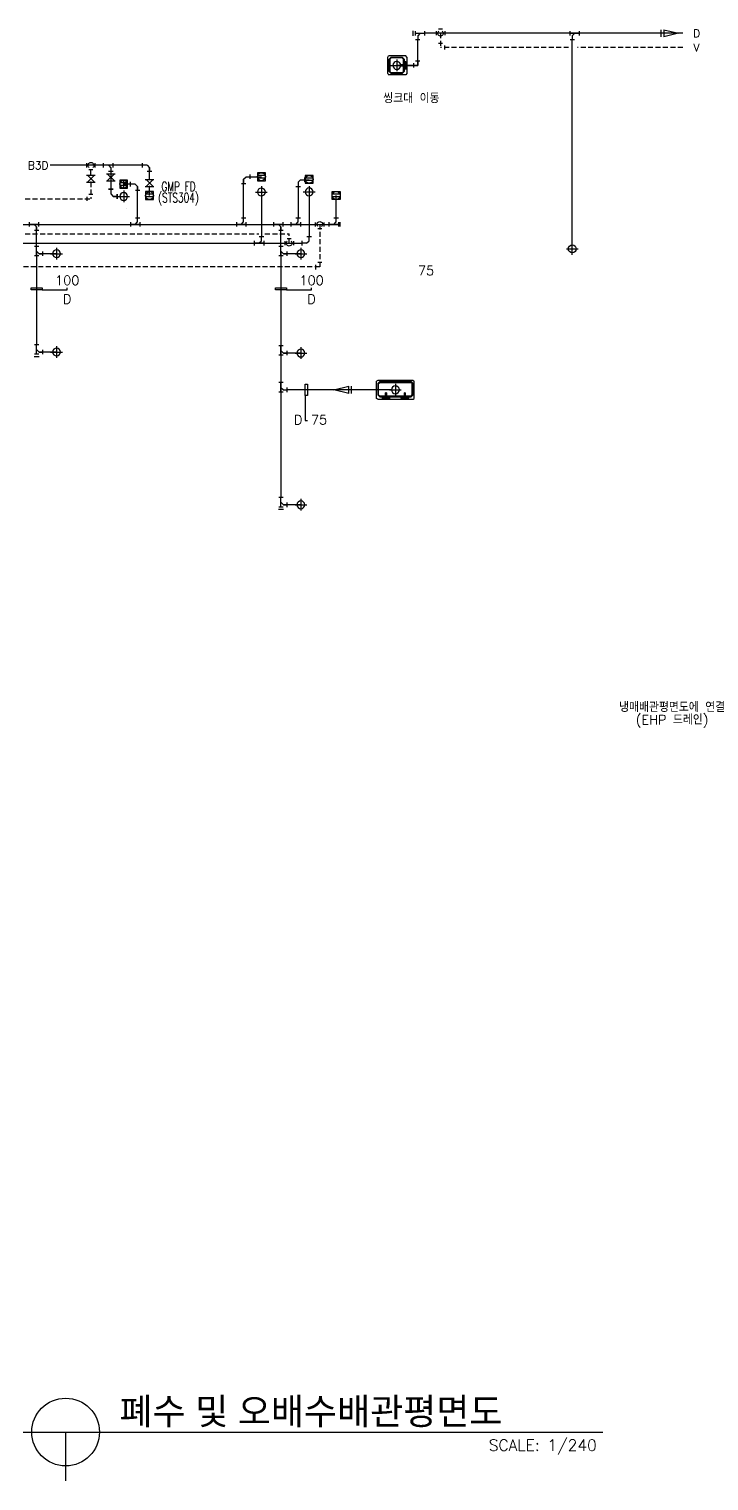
# Model space of a CAD drawing. Header units: millimetres. Extents: x 98929 to 11941380, y 952 to 54154.
# Drawn here: x 135178 to 156847, y 2406 to 48702 of the extents above; entities that cross this region are included whole.
import ezdxf
from ezdxf.enums import TextEntityAlignment as Align

# ---------------------------------------------------------------- set-up
doc = ezdxf.new("R2010")
doc.units = ezdxf.units.MM
for name, pattern in [('HIDDEN', [0.375, 0.25, -0.125]), ('HIDDEN2', [4.7625, 3.175, -1.5875]), ('PHANTOM', [63.5, 31.75, -6.35, 6.35, -6.35, 6.35, -6.35])]:
    doc.linetypes.add(name, pattern=pattern)
doc.layers.add('-급수', color=3, linetype='Continuous', lineweight=30)
for name, color, linetype in [('1', 1, 'Continuous'), ('5TXT', 7, 'Continuous'), ('D', 2, 'HIDDEN'), ('ex', 1, 'Continuous'), ('FORM', 7, 'Continuous'), ('METAL-DIMS', 7, 'Continuous'), ('pipe', 3, 'Continuous'), ('RD옥탑지붕', 3, 'Continuous'), ('SD', 4, 'Continuous'), ('VENT', 7, 'HIDDEN'), ('Y', 2, 'Continuous'), ('빌트인', 8, 'Continuous'), ('실험실폐수', 4, 'Continuous'), ('오배수', 6, 'Continuous')]:
    doc.layers.add(name, color=color, linetype=linetype)
doc.styles.add('GHD', font='')
doc.styles.add('GHS', font='ROMANS.shx', dxfattribs={"bigfont": 'whgtxt.shx'})
doc.styles.add('SIM', font='simplex_.ttf')
doc.styles.add('굴림', font='simple.shx', dxfattribs={"bigfont": 'whgtxt.shx'})
doc.styles.get('GHD').set_extended_font_data('Dotum')

# ---------------------------------------------------------------- blocks, each defined once
blk = doc.blocks.new('P1')
at = {"layer": '1', "color": 1, "linetype": 'Continuous'}
for p, q in [((112.5, 0), (-112.5, 0)), ((0, -112.5), (0, 112.5))]:
    blk.add_line(p, q, dxfattribs=at)
at = {"layer": 'pipe', "color": 2}
blk.add_circle((0, 0), 75, dxfattribs=at)
blk = doc.blocks.new('SINK3')
at = {"layer": '빌트인', "linetype": 'Continuous'}
for p, q in [((-562, 0), (-600, -25)), ((-562, 0), (562, 0)), ((562, 0), (600, -25)), ((-600, -25), (-600, -575)), ((-498, -76), (-562, -140)), ((-562, -140), (-498, -76)), ((-562, -498), (-562, -140)), ((-562, -140), (-536, -140)), ((-562, -498), (-562, -140)), ((-536, -140), (-562, -140)), ((-536, -140), (-498, -102)), ((-498, -102), (-536, -140)), ((-536, -140), (-536, -498)), ((-536, -140), (-536, -498)), ((498, -76), (-498, -76)), ((-498, -102), (-498, -76)), ((-498, -76), (498, -76)), ((-498, -102), (-498, -76)), ((-498, -102), (498, -102)), ((498, -102), (-498, -102)), ((-414, -32), (-415, -38)), ((-415, -38), (-414, -32)), ((-414, -32), (-415, -38)), ((-415, -38), (-414, -32)), ((-415, -38), (-415, -38)), ((-415, -38), (-414, -45)), ((-415, -38), (-415, -38)), ((-414, -45), (-415, -38)), ((-415, -38), (-414, -45)), ((-414, -45), (-415, -38)), ((-411, -25), (-414, -32)), ((-414, -32), (-411, -25)), ((-411, -25), (-414, -32)), ((-414, -32), (-411, -25)), ((-414, -32), (-414, -32)), ((-414, -32), (-414, -32)), ((-414, -45), (-414, -45)), ((-414, -45), (-411, -51)), ((-414, -45), (-414, -45)), ((-411, -51), (-414, -45)), ((-414, -45), (-411, -51)), ((-411, -51), (-414, -45)), ((-407, -20), (-411, -25)), ((-411, -25), (-407, -20)), ((-407, -20), (-411, -25)), ((-411, -25), (-407, -20)), ((-411, -25), (-411, -25)), ((-411, -25), (-411, -25)), ((-411, -51), (-411, -51)), ((-411, -51), (-407, -56)), ((-411, -51), (-411, -51)), ((-407, -56), (-411, -51)), ((-411, -51), (-407, -56)), ((-407, -56), (-411, -51)), ((-402, -16), (-407, -20)), ((-407, -20), (-402, -16)), ((-402, -16), (-407, -20)), ((-407, -20), (-402, -16)), ((-407, -20), (-407, -20)), ((-407, -20), (-407, -20)), ((-407, -56), (-407, -56)), ((-407, -56), (-402, -60)), ((-407, -56), (-407, -56)), ((-402, -60), (-407, -56)), ((-407, -56), (-402, -60)), ((-402, -60), (-407, -56)), ((-396, -14), (-402, -16)), ((-402, -16), (-396, -14)), ((-396, -14), (-402, -16)), ((-402, -16), (-396, -14)), ((-402, -16), (-402, -16)), ((-402, -16), (-402, -16)), ((-402, -60), (-402, -60)), ((-402, -60), (-396, -63)), ((-402, -60), (-402, -60)), ((-396, -63), (-402, -60)), ((-402, -60), (-396, -63)), ((-396, -63), (-402, -60)), ((-389, -13), (-396, -14)), ((-396, -14), (-389, -13)), ((-389, -13), (-396, -14)), ((-396, -14), (-389, -13)), ((-396, -14), (-396, -14)), ((-396, -14), (-396, -14)), ((-396, -63), (-396, -63)), ((-396, -63), (-389, -64)), ((-396, -63), (-396, -63)), ((-389, -64), (-396, -63)), ((-396, -63), (-389, -64)), ((-389, -64), (-396, -63)), ((-382, -14), (-389, -13)), ((-389, -13), (-389, -13)), ((-389, -13), (-382, -14)), ((-382, -14), (-389, -13)), ((-389, -13), (-382, -14)), ((-389, -13), (-389, -13)), ((-389, -64), (-382, -63)), ((-382, -63), (-389, -64)), ((-389, -64), (-382, -63)), ((-382, -63), (-389, -64)), ((-389, -64), (-389, -64)), ((-389, -64), (-389, -64)), ((-376, -16), (-382, -14)), ((-382, -14), (-382, -14)), ((-382, -14), (-376, -16)), ((-376, -16), (-382, -14)), ((-382, -14), (-376, -16)), ((-382, -14), (-382, -14)), ((-382, -63), (-376, -60)), ((-376, -60), (-382, -63)), ((-382, -63), (-376, -60)), ((-376, -60), (-382, -63)), ((-382, -63), (-382, -63)), ((-382, -63), (-382, -63)), ((-371, -20), (-376, -16)), ((-376, -16), (-376, -16)), ((-376, -16), (-371, -20)), ((-371, -20), (-376, -16)), ((-376, -16), (-371, -20)), ((-376, -16), (-376, -16)), ((-376, -60), (-371, -56)), ((-371, -56), (-376, -60)), ((-376, -60), (-371, -56)), ((-371, -56), (-376, -60)), ((-376, -60), (-376, -60)), ((-376, -60), (-376, -60)), ((-367, -25), (-371, -20)), ((-371, -20), (-371, -20)), ((-371, -20), (-367, -25)), ((-367, -25), (-371, -20)), ((-371, -20), (-367, -25)), ((-371, -20), (-371, -20)), ((-371, -56), (-367, -51)), ((-367, -51), (-371, -56)), ((-371, -56), (-367, -51)), ((-367, -51), (-371, -56)), ((-371, -56), (-371, -56)), ((-371, -56), (-371, -56)), ((-364, -32), (-367, -25)), ((-367, -25), (-367, -25)), ((-367, -25), (-364, -32)), ((-364, -32), (-367, -25)), ((-367, -25), (-364, -32)), ((-367, -25), (-367, -25)), ((-367, -51), (-364, -45)), ((-364, -45), (-367, -51)), ((-367, -51), (-364, -45)), ((-364, -45), (-367, -51)), ((-367, -51), (-367, -51)), ((-367, -51), (-367, -51)), ((-364, -38), (-364, -32)), ((-364, -32), (-364, -32)), ((-364, -32), (-364, -38)), ((-364, -38), (-364, -32)), ((-364, -32), (-364, -38)), ((-364, -32), (-364, -32)), ((-364, -45), (-364, -38)), ((-364, -38), (-364, -38)), ((-364, -38), (-364, -45)), ((-364, -45), (-364, -38)), ((-364, -38), (-364, -45)), ((-364, -38), (-364, -38)), ((-364, -45), (-364, -45)), ((-364, -45), (-364, -45)), ((-313, -25), (-325, -13)), ((-325, -13), (-275, -13)), ((-325, -76), (-325, -13)), ((-313, -25), (-325, -13)), ((-325, -76), (-313, -64)), ((-313, -64), (-325, -76)), ((-275, -76), (-325, -76)), ((-313, -89), (-313, -25)), ((-313, -25), (-287, -25)), ((-313, -25), (-313, -64)), ((-313, -89), (-313, -25)), ((-313, -25), (-287, -25)), ((-313, -102), (-313, -64)), ((-313, -64), (-287, -64)), ((-313, -102), (-313, -64)), ((-313, -64), (-287, -64)), ((-313, -89), (-313, -204)), ((-287, -89), (-313, -89)), ((-287, -89), (-313, -89)), ((-313, -89), (-313, -102)), ((-313, -102), (-313, -89)), ((-313, -89), (-313, -204)), ((-313, -102), (-313, -204)), ((-313, -102), (-287, -102)), ((-287, -102), (-313, -102)), ((-313, -204), (-313, -102)), ((-313, -204), (-287, -204)), ((-313, -204), (-287, -204)), ((-313, -204), (-313, -204)), ((-287, -204), (-313, -204)), ((-313, -204), (-287, -204)), ((-313, -204), (-313, -204)), ((-287, -25), (-275, -13)), ((-287, -25), (-275, -13)), ((-287, -25), (-287, -89)), ((-287, -25), (-287, -64)), ((-287, -89), (-287, -25)), ((-287, -64), (-287, -102)), ((-287, -64), (-287, -102)), ((-287, -64), (-275, -76)), ((-275, -76), (-287, -64)), ((-287, -204), (-287, -89)), ((-287, -102), (-287, -89)), ((-287, -89), (-287, -204)), ((-287, -102), (-287, -89)), ((-287, -204), (-287, -102)), ((-287, -204), (-287, -102)), ((-287, -204), (-287, -204)), ((-287, -204), (-287, -204)), ((-275, -13), (-275, -76)), ((-233, -25), (-236, -32)), ((-236, -32), (-233, -25)), ((-233, -25), (-236, -32)), ((-236, -32), (-233, -25)), ((-236, -32), (-236, -32)), ((-236, -32), (-236, -38)), ((-236, -32), (-236, -32)), ((-236, -38), (-236, -32)), ((-236, -32), (-236, -38)), ((-236, -38), (-236, -32)), ((-236, -38), (-236, -38)), ((-236, -38), (-236, -45)), ((-236, -38), (-236, -38)), ((-236, -45), (-236, -38)), ((-236, -38), (-236, -45)), ((-236, -45), (-236, -38)), ((-236, -45), (-236, -45)), ((-236, -45), (-233, -51)), ((-236, -45), (-236, -45)), ((-233, -51), (-236, -45)), ((-236, -45), (-233, -51)), ((-233, -51), (-236, -45)), ((-229, -20), (-233, -25)), ((-233, -25), (-229, -20)), ((-229, -20), (-233, -25)), ((-233, -25), (-229, -20)), ((-233, -25), (-233, -25)), ((-233, -25), (-233, -25)), ((-233, -51), (-233, -51)), ((-233, -51), (-229, -56)), ((-233, -51), (-233, -51)), ((-229, -56), (-233, -51)), ((-233, -51), (-229, -56)), ((-229, -56), (-233, -51)), ((-224, -16), (-229, -20)), ((-229, -20), (-224, -16)), ((-224, -16), (-229, -20)), ((-229, -20), (-224, -16)), ((-229, -20), (-229, -20)), ((-229, -20), (-229, -20)), ((-229, -56), (-229, -56)), ((-229, -56), (-224, -60)), ((-229, -56), (-229, -56)), ((-224, -60), (-229, -56)), ((-229, -56), (-224, -60)), ((-224, -60), (-229, -56)), ((-218, -14), (-224, -16)), ((-224, -16), (-218, -14)), ((-218, -14), (-224, -16)), ((-224, -16), (-218, -14)), ((-224, -16), (-224, -16)), ((-224, -16), (-224, -16)), ((-224, -60), (-224, -60)), ((-224, -60), (-218, -63)), ((-224, -60), (-224, -60)), ((-218, -63), (-224, -60)), ((-224, -60), (-218, -63)), ((-218, -63), (-224, -60)), ((-211, -13), (-218, -14)), ((-218, -14), (-211, -13)), ((-211, -13), (-218, -14)), ((-218, -14), (-211, -13)), ((-218, -14), (-218, -14)), ((-218, -14), (-218, -14)), ((-218, -63), (-218, -63)), ((-218, -63), (-211, -64)), ((-218, -63), (-218, -63)), ((-218, -63), (-211, -64)), ((-211, -64), (-218, -63)), ((-218, -63), (-211, -64)), ((-204, -14), (-211, -13)), ((-211, -13), (-211, -13)), ((-211, -13), (-204, -14)), ((-204, -14), (-211, -13)), ((-211, -13), (-204, -14)), ((-211, -13), (-211, -13)), ((-211, -64), (-204, -63)), ((-204, -63), (-211, -64)), ((-211, -64), (-204, -63)), ((-204, -63), (-211, -64)), ((-211, -64), (-211, -64)), ((-211, -64), (-211, -64)), ((-198, -16), (-204, -14)), ((-204, -14), (-204, -14)), ((-204, -14), (-198, -16)), ((-198, -16), (-204, -14)), ((-204, -14), (-198, -16)), ((-204, -14), (-204, -14)), ((-204, -63), (-198, -60)), ((-198, -60), (-204, -63)), ((-204, -63), (-198, -60)), ((-198, -60), (-204, -63)), ((-204, -63), (-204, -63)), ((-204, -63), (-204, -63)), ((-193, -20), (-198, -16)), ((-198, -16), (-198, -16)), ((-198, -16), (-193, -20)), ((-193, -20), (-198, -16)), ((-198, -16), (-193, -20)), ((-198, -16), (-198, -16)), ((-198, -60), (-193, -56)), ((-193, -56), (-198, -60)), ((-198, -60), (-193, -56)), ((-193, -56), (-198, -60)), ((-198, -60), (-198, -60)), ((-198, -60), (-198, -60)), ((-189, -25), (-193, -20)), ((-193, -20), (-193, -20)), ((-193, -20), (-189, -25)), ((-189, -25), (-193, -20)), ((-193, -20), (-189, -25)), ((-193, -20), (-193, -20)), ((-193, -56), (-189, -51)), ((-189, -51), (-193, -56)), ((-193, -56), (-189, -51)), ((-189, -51), (-193, -56)), ((-193, -56), (-193, -56)), ((-193, -56), (-193, -56)), ((-186, -32), (-189, -25)), ((-189, -25), (-189, -25)), ((-189, -25), (-186, -32)), ((-186, -32), (-189, -25)), ((-189, -25), (-186, -32)), ((-189, -25), (-189, -25)), ((-189, -51), (-186, -45)), ((-186, -45), (-189, -51)), ((-189, -51), (-186, -45)), ((-186, -45), (-189, -51)), ((-189, -51), (-189, -51)), ((-189, -51), (-189, -51)), ((-185, -38), (-186, -32)), ((-186, -32), (-186, -32)), ((-186, -32), (-185, -38)), ((-185, -38), (-186, -32)), ((-186, -32), (-185, -38)), ((-186, -32), (-186, -32)), ((-186, -45), (-185, -38)), ((-185, -38), (-186, -45)), ((-186, -45), (-185, -38)), ((-185, -38), (-186, -45)), ((-186, -45), (-186, -45)), ((-186, -45), (-186, -45)), ((-185, -38), (-185, -38)), ((-185, -38), (-185, -38)), ((185, -38), (186, -32)), ((186, -32), (185, -38)), ((185, -38), (186, -32)), ((186, -32), (185, -38)), ((186, -45), (185, -38)), ((185, -38), (185, -38)), ((185, -38), (186, -45)), ((186, -45), (185, -38)), ((185, -38), (186, -45)), ((185, -38), (185, -38)), ((186, -32), (189, -25)), ((189, -25), (186, -32)), ((186, -32), (189, -25)), ((189, -25), (186, -32)), ((186, -32), (186, -32)), ((186, -32), (186, -32)), ((189, -51), (186, -45)), ((186, -45), (186, -45)), ((186, -45), (189, -51)), ((189, -51), (186, -45)), ((186, -45), (189, -51)), ((186, -45), (186, -45)), ((189, -25), (193, -20)), ((193, -20), (189, -25)), ((189, -25), (193, -20)), ((193, -20), (189, -25)), ((189, -25), (189, -25)), ((189, -25), (189, -25)), ((193, -56), (189, -51)), ((189, -51), (189, -51)), ((189, -51), (193, -56)), ((193, -56), (189, -51)), ((189, -51), (193, -56)), ((189, -51), (189, -51)), ((193, -20), (198, -16)), ((198, -16), (193, -20)), ((193, -20), (198, -16)), ((198, -16), (193, -20)), ((193, -20), (193, -20)), ((193, -20), (193, -20)), ((198, -60), (193, -56)), ((193, -56), (193, -56)), ((193, -56), (198, -60)), ((198, -60), (193, -56)), ((193, -56), (198, -60)), ((193, -56), (193, -56)), ((198, -16), (204, -14)), ((204, -14), (198, -16)), ((198, -16), (204, -14)), ((204, -14), (198, -16)), ((198, -16), (198, -16)), ((198, -16), (198, -16)), ((204, -63), (198, -60)), ((198, -60), (198, -60)), ((198, -60), (204, -63)), ((204, -63), (198, -60)), ((198, -60), (204, -63)), ((198, -60), (198, -60)), ((204, -14), (211, -13)), ((211, -13), (204, -14)), ((204, -14), (211, -13)), ((211, -13), (204, -14)), ((204, -14), (204, -14)), ((204, -14), (204, -14)), ((211, -64), (204, -63)), ((204, -63), (204, -63)), ((204, -63), (211, -64)), ((211, -64), (204, -63)), ((204, -63), (211, -64)), ((204, -63), (204, -63)), ((211, -13), (211, -13)), ((211, -13), (218, -14)), ((211, -13), (211, -13)), ((218, -14), (211, -13)), ((211, -13), (218, -14)), ((218, -14), (211, -13)), ((218, -63), (211, -64)), ((218, -63), (211, -64)), ((211, -64), (218, -63)), ((218, -63), (211, -64)), ((211, -64), (211, -64)), ((211, -64), (211, -64)), ((218, -14), (218, -14)), ((218, -14), (224, -16)), ((218, -14), (218, -14)), ((224, -16), (218, -14)), ((218, -14), (224, -16)), ((224, -16), (218, -14)), ((224, -60), (218, -63)), ((218, -63), (224, -60)), ((224, -60), (218, -63)), ((218, -63), (224, -60)), ((218, -63), (218, -63)), ((218, -63), (218, -63)), ((224, -16), (224, -16)), ((224, -16), (229, -20)), ((224, -16), (224, -16)), ((229, -20), (224, -16)), ((224, -16), (229, -20)), ((229, -20), (224, -16)), ((229, -56), (224, -60)), ((224, -60), (229, -56)), ((229, -56), (224, -60)), ((224, -60), (229, -56)), ((224, -60), (224, -60)), ((224, -60), (224, -60)), ((229, -20), (229, -20)), ((229, -20), (233, -25)), ((229, -20), (229, -20)), ((233, -25), (229, -20)), ((229, -20), (233, -25)), ((233, -25), (229, -20)), ((233, -51), (229, -56)), ((229, -56), (233, -51)), ((233, -51), (229, -56)), ((229, -56), (233, -51)), ((229, -56), (229, -56)), ((229, -56), (229, -56)), ((233, -25), (233, -25)), ((233, -25), (236, -32)), ((233, -25), (233, -25)), ((236, -32), (233, -25)), ((233, -25), (236, -32)), ((236, -32), (233, -25)), ((236, -45), (233, -51)), ((233, -51), (236, -45)), ((236, -45), (233, -51)), ((233, -51), (236, -45)), ((233, -51), (233, -51)), ((233, -51), (233, -51)), ((236, -32), (236, -32)), ((236, -32), (236, -38)), ((236, -32), (236, -32)), ((236, -38), (236, -32)), ((236, -32), (236, -38)), ((236, -38), (236, -32)), ((236, -38), (236, -38)), ((236, -38), (236, -45)), ((236, -38), (236, -38)), ((236, -45), (236, -38)), ((236, -38), (236, -45)), ((236, -45), (236, -38)), ((236, -45), (236, -45)), ((236, -45), (236, -45)), ((287, -25), (275, -13)), ((325, -13), (275, -13)), ((275, -13), (275, -76)), ((287, -25), (275, -13)), ((287, -64), (275, -76)), ((275, -76), (287, -64)), ((275, -76), (325, -76)), ((287, -25), (287, -89)), ((313, -25), (287, -25)), ((287, -25), (287, -64)), ((287, -89), (287, -25)), ((313, -25), (287, -25)), ((287, -64), (287, -102)), ((313, -64), (287, -64)), ((287, -64), (287, -102)), ((313, -64), (287, -64)), ((287, -204), (287, -89)), ((287, -89), (313, -89)), ((287, -89), (313, -89)), ((287, -102), (287, -89)), ((287, -89), (287, -204)), ((287, -102), (287, -89)), ((287, -204), (287, -102)), ((313, -102), (287, -102)), ((287, -102), (313, -102)), ((287, -204), (287, -102)), ((313, -204), (287, -204)), ((313, -204), (287, -204)), ((287, -204), (313, -204)), ((287, -204), (287, -204)), ((313, -204), (287, -204)), ((287, -204), (287, -204)), ((313, -25), (325, -13)), ((313, -25), (325, -13)), ((313, -89), (313, -25)), ((313, -25), (313, -64)), ((313, -89), (313, -25)), ((313, -102), (313, -64)), ((313, -102), (313, -64)), ((325, -76), (313, -64)), ((313, -64), (325, -76)), ((313, -89), (313, -204)), ((313, -89), (313, -102)), ((313, -102), (313, -89)), ((313, -89), (313, -204)), ((313, -102), (313, -204)), ((313, -204), (313, -102)), ((313, -204), (313, -204)), ((313, -204), (313, -204)), ((325, -76), (325, -13)), ((364, -32), (367, -25)), ((367, -25), (364, -32)), ((364, -32), (367, -25)), ((367, -25), (364, -32)), ((364, -38), (364, -32)), ((364, -32), (364, -32)), ((364, -32), (364, -38)), ((364, -38), (364, -32)), ((364, -32), (364, -38)), ((364, -32), (364, -32)), ((364, -45), (364, -38)), ((364, -38), (364, -38)), ((364, -38), (364, -45)), ((364, -45), (364, -38)), ((364, -38), (364, -45)), ((364, -38), (364, -38)), ((367, -51), (364, -45)), ((364, -45), (364, -45)), ((364, -45), (367, -51)), ((367, -51), (364, -45)), ((364, -45), (367, -51)), ((364, -45), (364, -45)), ((367, -25), (371, -20)), ((371, -20), (367, -25)), ((367, -25), (371, -20)), ((371, -20), (367, -25)), ((367, -25), (367, -25)), ((367, -25), (367, -25)), ((371, -56), (367, -51)), ((367, -51), (367, -51)), ((367, -51), (371, -56)), ((371, -56), (367, -51)), ((367, -51), (371, -56)), ((367, -51), (367, -51)), ((371, -20), (376, -16)), ((376, -16), (371, -20)), ((371, -20), (376, -16)), ((376, -16), (371, -20)), ((371, -20), (371, -20)), ((371, -20), (371, -20)), ((376, -60), (371, -56)), ((371, -56), (371, -56)), ((371, -56), (376, -60)), ((376, -60), (371, -56)), ((371, -56), (376, -60)), ((371, -56), (371, -56)), ((376, -16), (382, -14)), ((382, -14), (376, -16)), ((376, -16), (382, -14)), ((382, -14), (376, -16)), ((376, -16), (376, -16)), ((376, -16), (376, -16)), ((382, -63), (376, -60)), ((376, -60), (376, -60)), ((376, -60), (382, -63)), ((382, -63), (376, -60)), ((376, -60), (382, -63)), ((376, -60), (376, -60)), ((382, -14), (389, -13)), ((389, -13), (382, -14)), ((382, -14), (389, -13)), ((389, -13), (382, -14)), ((382, -14), (382, -14)), ((382, -14), (382, -14)), ((389, -64), (382, -63)), ((382, -63), (382, -63)), ((382, -63), (389, -64)), ((389, -64), (382, -63)), ((382, -63), (389, -64)), ((382, -63), (382, -63)), ((389, -13), (389, -13)), ((389, -13), (396, -14)), ((389, -13), (389, -13)), ((396, -14), (389, -13)), ((389, -13), (396, -14)), ((396, -14), (389, -13)), ((396, -63), (389, -64)), ((389, -64), (396, -63)), ((396, -63), (389, -64)), ((389, -64), (396, -63)), ((389, -64), (389, -64)), ((389, -64), (389, -64)), ((396, -14), (396, -14)), ((396, -14), (402, -16)), ((396, -14), (396, -14)), ((402, -16), (396, -14)), ((396, -14), (402, -16)), ((402, -16), (396, -14)), ((402, -60), (396, -63)), ((396, -63), (402, -60)), ((402, -60), (396, -63)), ((396, -63), (402, -60)), ((396, -63), (396, -63)), ((396, -63), (396, -63)), ((402, -16), (402, -16)), ((402, -16), (407, -20)), ((402, -16), (402, -16)), ((407, -20), (402, -16)), ((402, -16), (407, -20)), ((407, -20), (402, -16)), ((407, -56), (402, -60)), ((402, -60), (407, -56)), ((407, -56), (402, -60)), ((402, -60), (407, -56)), ((402, -60), (402, -60)), ((402, -60), (402, -60)), ((407, -20), (407, -20)), ((407, -20), (411, -25)), ((407, -20), (407, -20)), ((411, -25), (407, -20)), ((407, -20), (411, -25)), ((411, -25), (407, -20)), ((411, -51), (407, -56)), ((407, -56), (411, -51)), ((411, -51), (407, -56)), ((407, -56), (411, -51)), ((407, -56), (407, -56)), ((407, -56), (407, -56)), ((411, -25), (411, -25)), ((411, -25), (414, -32)), ((411, -25), (411, -25)), ((414, -32), (411, -25)), ((411, -25), (414, -32)), ((414, -32), (411, -25)), ((414, -45), (411, -51)), ((411, -51), (414, -45)), ((414, -45), (411, -51)), ((411, -51), (414, -45)), ((411, -51), (411, -51)), ((411, -51), (411, -51)), ((414, -32), (414, -32)), ((414, -32), (415, -38)), ((414, -32), (414, -32)), ((415, -38), (414, -32)), ((414, -32), (415, -38)), ((415, -38), (414, -32)), ((415, -38), (414, -45)), ((414, -45), (415, -38)), ((415, -38), (414, -45)), ((414, -45), (415, -38)), ((414, -45), (414, -45)), ((414, -45), (414, -45)), ((415, -38), (415, -38)), ((415, -38), (415, -38)), ((498, -76), (562, -140)), ((498, -102), (498, -76)), ((562, -140), (498, -76)), ((498, -102), (498, -76)), ((536, -140), (498, -102)), ((498, -102), (536, -140)), ((536, -140), (536, -498)), ((536, -140), (536, -498)), ((562, -140), (536, -140)), ((536, -140), (562, -140)), ((562, -498), (562, -140)), ((562, -498), (562, -140)), ((600, -25), (600, -575)), ((-562, -600), (-600, -575)), ((-562, -498), (-498, -562)), ((-536, -498), (-562, -498)), ((-562, -498), (-498, -562)), ((-536, -498), (-562, -498)), ((562, -600), (-562, -600)), ((-536, -498), (-498, -536)), ((-498, -536), (-536, -498)), ((498, -536), (-498, -536)), ((-498, -562), (-498, -536)), ((-498, -536), (498, -536)), ((-498, -536), (-498, -562)), ((-498, -562), (498, -562)), ((498, -562), (-498, -562)), ((562, -498), (498, -562)), ((536, -498), (498, -536)), ((562, -498), (498, -562)), ((498, -536), (536, -498)), ((498, -562), (498, -536)), ((498, -536), (498, -562)), ((536, -498), (562, -498)), ((536, -498), (562, -498)), ((562, -600), (600, -575))]:
    blk.add_line(p, q, dxfattribs=at)
blk = doc.blocks.new('c-011')
at = {"layer": 'Y'}
for p, q in [((1, 5), (-1, 5)), ((0, 0), (-1, 4.2)), ((1, 4.2), (-1, 4.2)), ((1, 4.2), (0, 0))]:
    blk.add_line(p, q, dxfattribs=at)
blk = doc.blocks.new('A$C28993EBD')
at = {"layer": 'pipe', "color": 2}
for p, q in [((0, 84), (0, 12)), ((39, 123), (111, 123)), ((150, 84), (150, 12))]:
    blk.add_line(p, q, dxfattribs=at)
blk.add_arc((75, 48), 50, 129.5406, 50.4594, dxfattribs=at)
blk = doc.blocks.new('A$C656D1D9F')
at = {"layer": 'SD', "color": 2}
for p, q in [((0, 64), (0, 135)), ((0, 0), (71, 0)), ((150, 64), (150, 135))]:
    blk.add_line(p, q, dxfattribs=at)
blk = doc.blocks.new('A$C33070B98')
at = {"layer": 'SD', "color": 0}
for p, q in [((71, 300, -255), (71, 0, -255)), ((71, 150, -255), (150, 229, -255)), ((150, 229, -255), (270, 229, -255))]:
    blk.add_line(p, q, dxfattribs=at)
blk.add_circle((71, 229, -255), 0.00321, dxfattribs=at)
at = {"layer": 'pipe', "color": 4, "extrusion": (0, 0, -1), "xscale": 2, "yscale": 2, "zscale": -2, "rotation": 270}
blk.add_blockref('A$C656D1D9F', (-270, 300, 255), dxfattribs=at)
blk = doc.blocks.new('VALG01')
at = {"color": 3, "linetype": 'Continuous'}
for p, q in [((-1.25, 1.5), (-1.25, -1.5)), ((1.25, 1.5), (1.25, -1.5))]:
    blk.add_line(p, q, dxfattribs=at)
at = {"color": 2, "linetype": 'Continuous'}
for p, q in [((-1.25, -1.25), (1.25, 1.25)), ((-1.25, 1.25), (1.25, -1.25))]:
    blk.add_line(p, q, dxfattribs=at)
at = {"color": 3, "linetype": 'Continuous'}
for p in [(-1.25, 0), (1.25, 0)]:
    blk.add_point(p, dxfattribs=at)
blk = doc.blocks.new('A$C2A6351C6')
at = {"xscale": 49.99999999999999, "yscale": 49.99999999999999, "zscale": 49.99999999999999, "rotation": 180}
blk.add_blockref('VALG01', (63, 75), dxfattribs=at)
blk = doc.blocks.new('SINK2')
at = {"layer": '빌트인'}
for p, q in [((-262, 600), (-300, 575)), ((-300, 25), (-300, 575)), ((-262, 600), (262, 600)), ((-198, 562), (-262, 498)), ((-262, 498), (-198, 562)), ((-262, 498), (-262, 140)), ((-262, 498), (-262, 140)), ((-236, 498), (-262, 498)), ((-236, 498), (-262, 498)), ((-236, 498), (-198, 536)), ((-198, 536), (-236, 498)), ((-236, 140), (-236, 498)), ((-236, 140), (-236, 498)), ((198, 562), (-198, 562)), ((-198, 562), (198, 562)), ((-198, 536), (-198, 562)), ((-198, 536), (-198, 562)), ((-198, 536), (198, 536)), ((198, 536), (-198, 536)), ((262, 498), (198, 562)), ((198, 562), (198, 536)), ((262, 498), (198, 562)), ((198, 536), (198, 562)), ((236, 498), (198, 536)), ((198, 536), (236, 498)), ((236, 140), (236, 498)), ((236, 498), (262, 498)), ((236, 140), (236, 498)), ((236, 498), (262, 498)), ((262, 600), (300, 575)), ((262, 498), (262, 140)), ((262, 498), (262, 140)), ((300, 25), (300, 575)), ((-262, 0), (-300, 25)), ((-262, 140), (-198, 76)), ((-262, 140), (-236, 140)), ((-198, 76), (-262, 140)), ((-262, 140), (-236, 140)), ((262, 0), (-262, 0)), ((-198, 102), (-236, 140)), ((-236, 140), (-198, 102)), ((198, 102), (-198, 102)), ((-198, 102), (198, 102)), ((-198, 76), (-198, 102)), ((-198, 102), (-198, 76)), ((-198, 76), (198, 76)), ((198, 76), (-198, 76)), ((-114, 45), (-115, 38)), ((-115, 38), (-114, 45)), ((-114, 45), (-115, 38)), ((-115, 38), (-114, 45)), ((-115, 38), (-114, 32)), ((-114, 32), (-115, 38)), ((-115, 38), (-114, 32)), ((-114, 32), (-115, 38)), ((-111, 51), (-114, 45)), ((-114, 45), (-111, 51)), ((-111, 51), (-114, 45)), ((-114, 45), (-111, 51)), ((-114, 32), (-111, 25)), ((-111, 25), (-114, 32)), ((-114, 32), (-111, 25)), ((-111, 25), (-114, 32)), ((-107, 56), (-111, 51)), ((-111, 51), (-107, 56)), ((-107, 56), (-111, 51)), ((-111, 51), (-107, 56)), ((-111, 25), (-107, 20)), ((-107, 20), (-111, 25)), ((-111, 25), (-107, 20)), ((-107, 20), (-111, 25)), ((-102, 60), (-107, 56)), ((-107, 56), (-102, 60)), ((-102, 60), (-107, 56)), ((-107, 56), (-102, 60)), ((-107, 20), (-102, 16)), ((-102, 16), (-107, 20)), ((-107, 20), (-102, 16)), ((-102, 16), (-107, 20)), ((-96, 63), (-102, 60)), ((-102, 60), (-96, 63)), ((-96, 63), (-102, 60)), ((-102, 60), (-96, 63)), ((-102, 16), (-96, 14)), ((-96, 14), (-102, 16)), ((-102, 16), (-96, 14)), ((-96, 14), (-102, 16)), ((-89, 64), (-96, 63)), ((-96, 63), (-89, 64)), ((-89, 64), (-96, 63)), ((-96, 63), (-89, 64)), ((-96, 14), (-89, 13)), ((-89, 13), (-96, 14)), ((-96, 14), (-89, 13)), ((-89, 13), (-96, 14)), ((-82, 63), (-89, 64)), ((-82, 63), (-89, 64)), ((-89, 64), (-82, 63)), ((-82, 63), (-89, 64)), ((-89, 13), (-82, 14)), ((-82, 14), (-89, 13)), ((-89, 13), (-82, 14)), ((-82, 14), (-89, 13)), ((-76, 60), (-82, 63)), ((-82, 63), (-76, 60)), ((-76, 60), (-82, 63)), ((-82, 63), (-76, 60)), ((-82, 14), (-76, 16)), ((-76, 16), (-82, 14)), ((-82, 14), (-76, 16)), ((-76, 16), (-82, 14)), ((-71, 56), (-76, 60)), ((-76, 60), (-71, 56)), ((-71, 56), (-76, 60)), ((-76, 60), (-71, 56)), ((-76, 16), (-71, 20)), ((-71, 20), (-76, 16)), ((-76, 16), (-71, 20)), ((-71, 20), (-76, 16)), ((-67, 51), (-71, 56)), ((-71, 56), (-67, 51)), ((-67, 51), (-71, 56)), ((-71, 56), (-67, 51)), ((-71, 20), (-67, 25)), ((-67, 25), (-71, 20)), ((-71, 20), (-67, 25)), ((-67, 25), (-71, 20)), ((-64, 45), (-67, 51)), ((-67, 51), (-64, 45)), ((-64, 45), (-67, 51)), ((-67, 51), (-64, 45)), ((-67, 25), (-64, 32)), ((-64, 32), (-67, 25)), ((-67, 25), (-64, 32)), ((-64, 32), (-67, 25)), ((-64, 38), (-64, 45)), ((-64, 45), (-64, 38)), ((-64, 38), (-64, 45)), ((-64, 45), (-64, 38)), ((-64, 32), (-64, 38)), ((-64, 38), (-64, 32)), ((-64, 32), (-64, 38)), ((-64, 38), (-64, 32)), ((-13, 64), (-25, 76)), ((-25, 76), (25, 76)), ((-25, 76), (-13, 64)), ((-25, 13), (-25, 76)), ((-13, 25), (-25, 13)), ((-13, 25), (-25, 13)), ((25, 13), (-25, 13)), ((-13, 204), (-13, 89)), ((13, 204), (-13, 204)), ((-13, 204), (-13, 102)), ((13, 204), (-13, 204)), ((-13, 204), (13, 204)), ((13, 204), (-13, 204)), ((-13, 204), (-13, 102)), ((-13, 89), (-13, 204)), ((13, 102), (-13, 102)), ((-13, 102), (13, 102)), ((-13, 64), (-13, 102)), ((-13, 102), (-13, 89)), ((-13, 102), (-13, 89)), ((-13, 64), (-13, 102)), ((-13, 89), (13, 89)), ((-13, 89), (13, 89)), ((-13, 25), (-13, 89)), ((-13, 89), (-13, 25)), ((13, 64), (-13, 64)), ((13, 64), (-13, 64)), ((-13, 25), (-13, 64)), ((13, 25), (-13, 25)), ((13, 25), (-13, 25)), ((13, 89), (13, 204)), ((13, 102), (13, 204)), ((13, 204), (13, 102)), ((13, 89), (13, 204)), ((13, 102), (13, 64)), ((13, 89), (13, 102)), ((13, 102), (13, 64)), ((13, 102), (13, 89)), ((13, 89), (13, 25)), ((13, 89), (13, 25)), ((25, 76), (13, 64)), ((13, 64), (25, 76)), ((13, 25), (13, 64)), ((13, 25), (25, 13)), ((13, 25), (25, 13)), ((25, 76), (25, 13)), ((67, 51), (64, 45)), ((64, 45), (67, 51)), ((67, 51), (64, 45)), ((64, 45), (67, 51)), ((64, 38), (64, 45)), ((64, 45), (64, 38)), ((64, 38), (64, 45)), ((64, 45), (64, 38)), ((64, 38), (64, 32)), ((64, 32), (64, 38)), ((64, 38), (64, 32)), ((64, 32), (64, 38)), ((64, 32), (67, 25)), ((67, 25), (64, 32)), ((64, 32), (67, 25)), ((67, 25), (64, 32)), ((71, 56), (67, 51)), ((67, 51), (71, 56)), ((71, 56), (67, 51)), ((67, 51), (71, 56)), ((67, 25), (71, 20)), ((71, 20), (67, 25)), ((67, 25), (71, 20)), ((71, 20), (67, 25)), ((76, 60), (71, 56)), ((71, 56), (76, 60)), ((76, 60), (71, 56)), ((71, 56), (76, 60)), ((71, 20), (76, 16)), ((76, 16), (71, 20)), ((71, 20), (76, 16)), ((76, 16), (71, 20)), ((82, 63), (76, 60)), ((76, 60), (82, 63)), ((82, 63), (76, 60)), ((76, 60), (82, 63)), ((76, 16), (82, 14)), ((82, 14), (76, 16)), ((76, 16), (82, 14)), ((82, 14), (76, 16)), ((89, 64), (82, 63)), ((82, 63), (89, 64)), ((89, 64), (82, 63)), ((82, 63), (89, 64)), ((82, 14), (89, 13)), ((89, 13), (82, 14)), ((82, 14), (89, 13)), ((89, 13), (82, 14)), ((96, 63), (89, 64)), ((89, 64), (96, 63)), ((96, 63), (89, 64)), ((89, 64), (96, 63)), ((89, 13), (96, 14)), ((96, 14), (89, 13)), ((89, 13), (96, 14)), ((96, 14), (89, 13)), ((102, 60), (96, 63)), ((96, 63), (102, 60)), ((102, 60), (96, 63)), ((96, 63), (102, 60)), ((96, 14), (102, 16)), ((102, 16), (96, 14)), ((96, 14), (102, 16)), ((102, 16), (96, 14)), ((107, 56), (102, 60)), ((102, 60), (107, 56)), ((107, 56), (102, 60)), ((102, 60), (107, 56)), ((102, 16), (107, 20)), ((107, 20), (102, 16)), ((102, 16), (107, 20)), ((107, 20), (102, 16)), ((111, 51), (107, 56)), ((107, 56), (111, 51)), ((111, 51), (107, 56)), ((107, 56), (111, 51)), ((107, 20), (111, 25)), ((111, 25), (107, 20)), ((107, 20), (111, 25)), ((111, 25), (107, 20)), ((114, 45), (111, 51)), ((111, 51), (114, 45)), ((114, 45), (111, 51)), ((111, 51), (114, 45)), ((111, 25), (114, 32)), ((114, 32), (111, 25)), ((111, 25), (114, 32)), ((114, 32), (111, 25)), ((115, 38), (114, 45)), ((114, 45), (115, 38)), ((115, 38), (114, 45)), ((114, 45), (115, 38)), ((114, 32), (115, 38)), ((115, 38), (114, 32)), ((114, 32), (115, 38)), ((115, 38), (114, 32)), ((198, 76), (262, 140)), ((236, 140), (198, 102)), ((262, 140), (198, 76)), ((198, 102), (236, 140)), ((198, 102), (198, 76)), ((198, 102), (198, 76)), ((262, 140), (236, 140)), ((236, 140), (262, 140)), ((262, 0), (300, 25))]:
    blk.add_line(p, q, dxfattribs=at)
blk = doc.blocks.new('SA20L')
at = {"color": 2, "linetype": 'Continuous'}
for p, q in [((1.59, 0.53), (0.53, 1.59)), ((0.53, -1.59), (1.59, -0.53))]:
    blk.add_line(p, q, dxfattribs=at)
at = {"color": 0, "linetype": 'Continuous'}
blk.add_lwpolyline([(1.06, -1.06), (0, 0), (1.06, 1.06)], dxfattribs=at)
at = {"color": 2, "linetype": 'Continuous'}
for p in [(1.06, 1.06), (1.06, -1.06)]:
    blk.add_point(p, dxfattribs=at)

msp = doc.modelspace()

# ---------------------------------------------------------------- linework, layer by layer
at = {"layer": 'D', "linetype": 'Continuous'}
for p, q in [((142702.8, 44033.2), (142466.5, 44033.2)), ((138313.3, 43798.2), (138077, 43798.2)), ((138313.3, 43714.6), (138077, 43714.6)), ((142702.8, 43949.6), (142466.5, 43949.6)), ((144222.8, 43950.9), (143986.5, 43950.9)), ((144222.8, 43867.3), (143986.5, 43867.3)), ((139136.4, 43433.6), (138900.1, 43433.6)), ((139136.4, 43350.1), (138900.1, 43350.1)), ((145084, 43433.6), (144847.8, 43433.6)), ((145084, 43350.1), (144847.8, 43350.1))]:
    msp.add_line(p, q, dxfattribs=at)
for points in [[(142710, 44116.7), (142459.4, 44116.7), (142459.4, 43866.1), (142710, 43866.1), (142710, 44116.7)], [(144230, 44034.4), (143979.4, 44034.4), (143979.4, 43783.8), (144230, 43783.8), (144230, 44034.4)], [(138320.4, 43881.7), (138069.8, 43881.7), (138069.8, 43631.1), (138320.4, 43631.1), (138320.4, 43881.7)], [(139143.6, 43517.1), (138892.9, 43517.1), (138892.9, 43266.5), (139143.6, 43266.5), (139143.6, 43517.1)], [(145091.2, 43266.5), (144840.6, 43266.5), (144840.6, 43517.1), (145091.2, 43517.1), (145091.2, 43266.5)]]:
    msp.add_lwpolyline(points, dxfattribs=at)
for centre in [(142584.7, 43991.4), (144104.7, 43909.1), (138195.1, 43756.4), (139018.3, 43391.8), (144965.9, 43391.8)]:
    msp.add_circle(centre, 125.3, dxfattribs=at)
at = {"layer": 'ex', "ltscale": 3000}
for p, q in [((135242.3, 40380.9, 1.9), (135242.3, 40452.9, 1.9)), ((135242.3, 40452.9, 1.9), (135595.2, 40452.9, 1.9)), ((135595.2, 40380.9, 1.9), (135242.3, 40380.9, 1.9)), ((135595.2, 40380.9, 1.9), (136395.2, 40380.9, 1.9)), ((136395.2, 40380.9, 1.9), (136395.2, 40452.9, 1.9)), ((143030, 40380.9, 1.9), (143030, 40452.9, 1.9)), ((143030, 40452.9, 1.9), (143382.8, 40452.9, 1.9)), ((143382.8, 40380.9, 1.9), (143030, 40380.9, 1.9)), ((143382.8, 40380.9, 1.9), (144182.8, 40380.9, 1.9)), ((144182.8, 40380.9, 1.9), (144182.8, 40452.9, 1.9)), ((143978.6, 37374.7, 1.1), (144050.6, 37374.7, 1.1)), ((143978.6, 37021.8, 1.1), (143978.6, 37374.7, 1.1)), ((144050.6, 37374.7, 1.1), (144050.6, 37021.8, 1.1)), ((143978.6, 37021.8, 1.1), (143978.6, 36221.8, 1.1)), ((143978.6, 36221.8, 1.1), (144050.6, 36221.8, 1.1))]:
    msp.add_line(p, q, dxfattribs=at)
at = {"layer": 'ex', "linetype": 'PHANTOM', "ltscale": 2}
for p, q in [((135595.2, 40452.9, 1.9), (135595.2, 40380.9, 1.9)), ((143382.8, 40452.9, 1.9), (143382.8, 40380.9, 1.9)), ((144050.6, 37021.8, 1.1), (143978.6, 37021.8, 1.1))]:
    msp.add_line(p, q, dxfattribs=at)
at = {"layer": 'FORM', "color": 3}
for p, q in [((134783.7, 3965.6), (153465.8, 3965.6)), ((136343.7, 3965.6), (136343.7, 2405.6))]:
    msp.add_line(p, q, dxfattribs=at)
msp.add_circle((136343.7, 3965.6), 1080, dxfattribs=at)
at = {"layer": 'pipe', "color": 2}
for p, q in [((148355.6, 48245.3, 4.7), (148227.1, 48245.3, 4.7)), ((148426.3, 48046.1, 4.7), (148426.3, 48174.6, 4.7)), ((137016.6, 43352.6), (137016.6, 43224.1)), ((137215.8, 43423.3), (137087.4, 43423.3)), ((144508.1, 41254, -0.2), (144379.7, 41254, -0.2)), ((144308.9, 41183.2, -0.2), (144308.9, 41054.8, -0.2)), ((144308.9, 41159.5, -0.2), (144308.9, 41031, -0.2))]:
    msp.add_line(p, q, dxfattribs=at)
at = {"layer": 'RD옥탑지붕', "color": 6, "linetype": 'Continuous', "lineweight": -3}
msp.add_line((134153.2, 42472.8, -0.2), (145037.3, 42472.8, -0.2), dxfattribs=at)
at = {"layer": 'SD', "color": 2}
for p, q in [((138789.6, 44285), (138789.6, 44427.8)), ((139089.6, 44157.6), (138946.9, 44157.6)), ((142216.4, 44062.8, 4.1), (142216.4, 43920, 4.1)), ((137712.8, 43592.1), (137855.5, 43592.1)), ((137855.5, 43592.1), (137712.8, 43592.1)), ((138409, 43685, 2.6), (138409, 43827.8, 2.6)), ((138709, 43557.6, 2.6), (138566.3, 43557.6, 2.6)), ((142089, 43762.8, 4.1), (141946.2, 43762.8, 4.1)), ((143826.4, 43667.8, 4), (143683.6, 43667.8, 4)), ((143953.8, 43967.8, 4), (143953.8, 43825, 4)), ((137983, 43434.8), (137983, 43292.1)), ((137983, 43292.1), (137983, 43434.8)), ((143876, 41945, 0.8), (143876, 41802.2, 0.8)), ((144176, 42072.4, 0.8), (144033.3, 42072.4, 0.8))]:
    msp.add_line(p, q, dxfattribs=at)
at = {"layer": 'VENT', "linetype": 'HIDDEN2', "lineweight": -3, "ltscale": 50}
for p, q in [((148291.3, 48566.6, 4.7), (148291.3, 48111.5, 4.7)), ((152375.6, 48111.5, 5.4), (148291.3, 48111.5, 4.4)), ((156014.8, 48111.5, 6.4), (152653.8, 48111.5, 5.5)), ((137151.6, 43820.6, 3.5), (137151.6, 43288.3, 1.9)), ((133863.6, 43288.3), (137151.6, 43288.3)), ((118385.3, 42173.6, 0.8), (142506.2, 42173.6, 0.8)), ((142695.2, 42173.6, 0.8), (143466.3, 42173.6, 0.8)), ((143466.3, 41873.6, 0.8), (143466.3, 42173.6, 0.8)), ((144443.9, 42472.8, -0.2), (144443.9, 41119, -0.2)), ((144443.9, 41119, -0.2), (134799.2, 41119, -0.2))]:
    msp.add_line(p, q, dxfattribs=at)
at = {"layer": 'VENT', "color": 6, "linetype": 'Continuous', "lineweight": 35}
msp.add_line((146898.1, 47541.2), (147566.8, 47541.2), dxfattribs=at)
at = {"layer": 'VENT', "color": 0, "linetype": 'Continuous', "lineweight": -3}
msp.add_line((137149.1, 44045.6), (137149.1, 44221.4, 4.7), dxfattribs=at)
at = {"layer": '실험실폐수', "linetype": 'Continuous'}
for p, q in [((137584.6, 44356.4, 5.5), (135856, 44356.4, 6)), ((138939.6, 44356.4, 5.2), (137584.6, 44356.4, 5.5)), ((137784.1, 44157.6), (137784.1, 43442.1)), ((138939.6, 44356.4), (138789.6, 44356.4)), ((138939.6, 44356.4), (139018.3, 44277.8)), ((139018.3, 44277.8), (139018.3, 44157.6)), ((139018.3, 43902), (139018.3, 44277.8)), ((138195.1, 43663.5), (138195.1, 43858.1)), ((138637.6, 43678.5, 5.5), (138637.6, 43558.3, 5.5)), ((139018.3, 43391.8), (139018.3, 43677)), ((142584.7, 43630.3, 2.8), (142584.7, 42072.5, 11.8)), ((144104.7, 43696.4), (144104.7, 42072.4, -473.4)), ((137784.1, 43442.1), (137862.8, 43363.5)), ((137862.8, 43363.5), (137983, 43363.5)), ((137862.8, 43363.5), (137983, 43363.5)), ((137984.1, 43363.5, -1.2), (137884.1, 43363.5, -0.5)), ((137984.1, 43363.5, -1.2), (137884.1, 43363.5, -0.5)), ((137984.1, 43363.5, -1.2), (138195.1, 43363.5)), ((144026, 41873.6, 0.8), (143876, 41873.6, 0.8)), ((144026, 41873.6, 0.8), (144104.7, 41952.2, 0.8)), ((144104.7, 41952.2, 0.8), (144104.7, 42072.4, 0.8))]:
    msp.add_line(p, q, dxfattribs=at)
at = {"layer": '실험실폐수', "color": 6, "linetype": 'Continuous'}
msp.add_line((142017.6, 43912.8, 4.1), (142017.6, 43762.8, 4.1), dxfattribs=at)
at = {"layer": '실험실폐수', "linetype": 'Continuous', "lineweight": -3}
msp.add_line((133930.4, 41873.6, 0.8), (143876, 41873.6, 0.8), dxfattribs=at)
at = {"layer": '오배수', "color": 2, "linetype": 'Continuous'}
for p, q in [((147412.1, 48645.3, 259.1), (147412.1, 48488, 259.1)), ((145087.7, 42545), (145087.7, 42400.2)), ((135497.4, 38247.3, 257.2), (135340.1, 38247.3, 257.2)), ((143285, 33377.3, 257.2), (143127.8, 33377.3, 257.2))]:
    msp.add_line(p, q, dxfattribs=at)
at = {"layer": '오배수', "linetype": 'Continuous'}
for p, q in [((147566.8, 47541.2), (147566.8, 48367.8, 4.6)), ((156014.8, 48566.6, 6.4), (147795.4, 48566.6, 4.6)), ((142017.6, 43912.8, 4.1), (142096.2, 43991.4, 4.1)), ((142096.2, 43991.4, 4.1), (142216.4, 43991.4, 4.1)), ((142216.4, 43991.4, 4.1), (142584.7, 43991.4)), ((138409, 43756.4, 2.6), (138195.1, 43756.4)), ((138559, 43756.4, 2.6), (138409, 43756.4, 2.6)), ((138559, 43756.4, 2.6), (138637.7, 43677.8, 2.6)), ((138637.6, 42671.6, 5.5), (138637.6, 43677.8, 5.5)), ((142017.6, 42671.6, 6.3), (142017.6, 43912.8, 6.3)), ((143755, 43817.8, 4), (143833.6, 43896.4, 4)), ((143755, 43817.8, 4), (143755, 43667.8, 4)), ((143755, 43667.8, 4), (143755, 42671.6, 9.5)), ((143833.6, 43896.4, 4), (143953.8, 43896.4, 4)), ((143953.8, 43896.4, 4), (144104.7, 43896.4)), ((144965.9, 42671.6), (144965.9, 43391.8)), ((138295.1, 42971.5, 5.4), (138295.1, 42971.5, 5.4)), ((135418.8, 41572.2), (135418.8, 38630.6, 2.6)), ((143206.4, 41572.2), (143206.4, 33760.7, 2.6)), ((146729.7, 37198.2), (143405.2, 37198.2, 1.4))]:
    msp.add_line(p, q, dxfattribs=at)
at = {"layer": '오배수', "linetype": 'Continuous', "lineweight": -3}
for p, q in [((152491.1, 41691.7), (152491.1, 48367.8, 7.5)), ((135418.8, 41572.2), (135418.8, 42394.1, 4.1)), ((143206.4, 41572.2), (143206.4, 42394.1, 4.1)), ((136054.4, 41538.4), (135497.4, 41538.4, 1.6)), ((143842, 41538.4), (143285, 41538.4, 1.6)), ((136054.4, 38402, -0.1), (135497.4, 38402, 1.5)), ((143842, 38369.7), (143285, 38369.7, 1.6)), ((143842, 33532, -0.1), (143285, 33532, 1.5))]:
    msp.add_line(p, q, dxfattribs=at)

# ---------------------------------------------------------------- block references
at = {"layer": '-급수', "color": 6, "linetype": 'Continuous', "ltscale": 10, "xscale": 89.99999999995794, "yscale": 89.9999999999639, "zscale": 89.99999999996892, "rotation": 135.0000469374681}
msp.add_blockref('SA20L', (147566.8, 47541.2), dxfattribs=at)
at = {"layer": 'pipe', "zscale": 1.666666666666667, "rotation": 270}
for p, xscale, yscale in [((146898.1, 47541.2), -1.666666666666664, 1.666666666666664), ((138195.1, 43363.5), -1.666666666666667, 1.666666666666667), ((142584.7, 43505.3), -1.666666666666629, 1.666666666666629), ((144104.7, 43508.3), -1.666666666666657, 1.666666666666657), ((136054.4, 41538.4), -1.666666666666667, 1.666666666666667), ((143842, 41538.4), -1.666666666666667, 1.666666666666667), ((152491.1, 41691.7), 1.666666666666667, 1.666666666666667), ((136054.4, 38402), -1.666666666666667, 1.666666666666667), ((143842, 38369.7), -1.666666666666667, 1.666666666666667), ((146854.7, 37198.2), -1.666666666666667, 1.666666666666667), ((143842, 33532), -1.666666666666667, 1.666666666666667)]:
    msp.add_blockref('P1', p, dxfattribs=dict(at, xscale=xscale, yscale=yscale))
at = {"layer": 'VENT', "linetype": 'HIDDEN2', "lineweight": -3, "ltscale": 50, "xscale": -1.799999999930151, "yscale": 1.799999999930151, "zscale": 1.799999999930151}
for p in [(148426.3, 48480, 4.7), (143601.3, 41786.9, 0.8)]:
    msp.add_blockref('A$C28993EBD', p, dxfattribs=at)
at = {"layer": 'VENT', "linetype": 'HIDDEN2', "lineweight": -3, "ltscale": 50, "xscale": -1.799999999930151, "yscale": 1.799999999930151, "zscale": 1.799999999930151, "rotation": 180}
for p in [(137016.6, 44443.1, 4.7), (144308.9, 42559.5, -0.2)]:
    msp.add_blockref('A$C28993EBD', p, dxfattribs=at)
at = {"layer": '빌트인', "lineweight": -3, "rotation": 90.00004693754019}
msp.add_blockref('SINK2', (147214.2, 47543.4), dxfattribs=at)
at = {"layer": '빌트인', "linetype": 'Continuous', "lineweight": -3, "xscale": -1, "rotation": 180}
msp.add_blockref('SINK3', (146854.7, 36896.4), dxfattribs=at)
at = {"layer": '실험실폐수', "linetype": 'Continuous', "lineweight": -3, "zscale": 1.8, "rotation": 270}
for p, xscale, yscale in [((137014.1, 44045.6), 1.80000000000291, 1.80000000000291), ((137649.1, 44083.1), 1.8, 1.8), ((138883.3, 43902), 1.8, 1.8)]:
    msp.add_blockref('A$C2A6351C6', p, dxfattribs=dict(at, xscale=xscale, yscale=yscale))
at = {"layer": '실험실폐수', "linetype": 'Continuous', "rotation": 270}
msp.add_blockref('A$C33070B98', (137555.5, 44427.8, 254.6), dxfattribs=at)
at = {"layer": '실험실폐수', "linetype": 'Continuous', "xscale": -1, "rotation": 270}
msp.add_blockref('A$C33070B98', (142356, 41802.3, 266.4), dxfattribs=at)
at = {"layer": '오배수', "linetype": 'Continuous', "xscale": -1}
for p, rotation in [((147795.4, 48638, 259.1), 90.0000469373723), ((152719.8, 48638, 260.2), 90), ((138409, 42401.4, 254.4), 270), ((141789, 42401.4, 260.9), 270), ((143526.4, 42401.4, 264), 270), ((144737.3, 42401.4, 254.4), 270), ((135347.4, 41767, 257.3), 180), ((143135, 41767, 257.3), 180), ((135347.4, 38630.6, 257.2), 180), ((143135, 38598.3, 257.3), 180), ((143135, 37426.9, 256.1), 180), ((143135, 33760.7, 257.2), 180)]:
    msp.add_blockref('A$C33070B98', p, dxfattribs=dict(at, rotation=rotation))
at = {"layer": '오배수', "linetype": 'Continuous', "xscale": 112.5, "yscale": 112.5, "zscale": 112.5, "rotation": 90.00000000000001}
msp.add_blockref('c-011', (155876.9, 48566.6, 1.8), dxfattribs=at)
at = {"layer": '오배수', "linetype": 'Continuous', "rotation": 270}
for p in [(135190.1, 42544.1, 254.4), (142977.8, 42544.1, 258.1)]:
    msp.add_blockref('A$C33070B98', p, dxfattribs=at)
at = {"layer": '오배수', "linetype": 'Continuous', "lineweight": -3, "xscale": 112.5, "yscale": 112.5, "zscale": 112.5, "rotation": 270}
msp.add_blockref('c-011', (144896.7, 37198.2, 0.5), dxfattribs=at)

# ---------------------------------------------------------------- texts
at = {"layer": '5TXT', "color": 7, "style": '굴림'}
for s, p in [('씽크대 이동', (147364, 46490.8)), ('75', (147831.1, 40999.2))]:
    msp.add_text(s, height=300, dxfattribs=at).set_placement(p, align=Align.MIDDLE_CENTER)
at = {"layer": '5TXT', "color": 7, "style": '굴림', "width": 0.7}
for s, p in [('(STS304)', (139941.6, 43325.6)), ('GMP FD', (139941.6, 43681.6))]:
    msp.add_text(s, height=300, rotation=0, dxfattribs=at).set_placement(p, align=Align.MIDDLE_CENTER)
at = {"layer": '5TXT', "color": 2, "style": '굴림'}
for s, p in [('100', (136395.2, 40689.8, 1.9)), ('100', (144182.8, 40689.8, 1.9)), ('D', (136395.2, 40091.6, 1.9)), ('D', (144182.8, 40091.6, 1.9)), ('D', (143757.4, 36243.8)), ('75', (144420, 36243.8))]:
    msp.add_text(s, height=300, rotation=0, dxfattribs=at).set_placement(p, align=Align.MIDDLE_CENTER)
at = {"layer": '5TXT', "color": 7, "style": '굴림'}
for s, p in [('냉매배관평면도에 연결', (155673.1, 27077.8, -10.4)), ('(EHP 드레인)', (155673.1, 26676.1, -10.4))]:
    msp.add_text(s, height=300, rotation=0, dxfattribs=at).set_placement(p, align=Align.MIDDLE_CENTER)
at = {"layer": 'FORM', "color": 4, "style": 'GHD'}
msp.add_text('폐수 및 오배수배관평면도', height=840.002, dxfattribs=at).set_placement((138059.6, 4205.6))
at = {"layer": 'FORM', "color": 2, "style": 'SIM'}
msp.add_text('SCALE: 1/240', height=360.001, dxfattribs=at).set_placement((153271.1, 3725.6), align=Align.TOP_RIGHT)
at = {"layer": 'METAL-DIMS', "style": 'GHS'}
msp.add_text('B3D', height=250, dxfattribs=at).set_placement((135470.2, 44352.1, 6.5), align=Align.MIDDLE)
at = {"layer": 'VENT', "linetype": 'HIDDEN2', "lineweight": -3, "ltscale": 50, "style": 'GHS'}
msp.add_text('V', height=250, dxfattribs=at).set_placement((156451.3, 48107.2, 0.2), align=Align.MIDDLE)
at = {"layer": '오배수', "color": 7, "linetype": 'Continuous', "style": 'GHS'}
msp.add_text('D', height=250, dxfattribs=at).set_placement((156451.3, 48562.3, 0.3), align=Align.MIDDLE)

doc.saveas('drawing.dxf')
